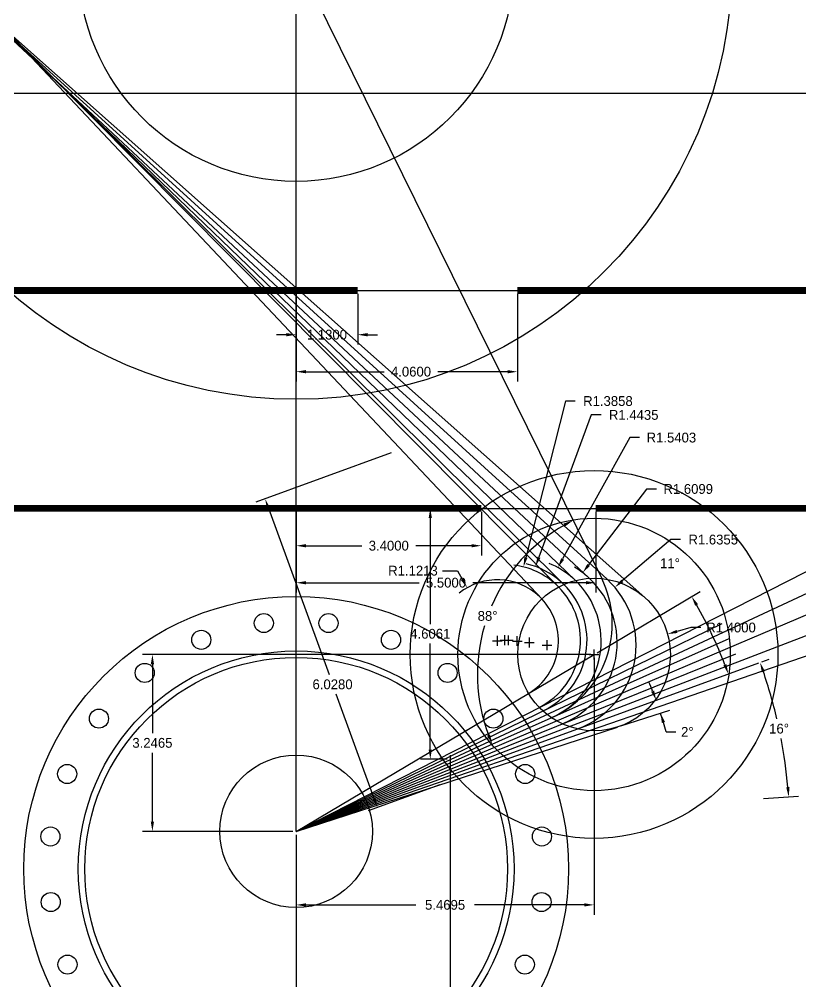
# Model space of a CAD drawing. Header units: inches. Extents: x -164 to 250, y -285 to 80.
# Drawn here: x -152.95 to -138.61, y -120.17 to -102.51 of the extents above; entities that cross this region are included whole.
import ezdxf

# ---------------------------------------------------------------- set-up
doc = ezdxf.new("R2010")
doc.units = ezdxf.units.IN
doc.header["$MEASUREMENT"] = 0
doc.layers.add('trajectories', color=3, linetype='Continuous')
doc.dimstyles.get("Standard").update_dxf_attribs({"dimtxt": 0.18, "dimasz": 0.18, "dimexe": 0.18, "dimexo": 0.0625, "dimgap": 0.09, "dimtad": 0, "dimtih": 1, "dimtoh": 1, "dimdec": 4, "dimzin": 0, "dimdsep": 46, "dimtxsty": 'Standard', "dimcen": 0.09, "dimadec": 0, "dimazin": 0, "dimtfac": 1, "dimtdec": 4, "dimtofl": 0, "dimtmove": 0, "dimatfit": 3, "dimfxl": 1, "dimtolj": 1, "dimtzin": 0, "dimarcsym": 0})

# ---------------------------------------------------------------- blocks, each defined once
blk = doc.blocks.new('*D198')
at = {"layer": 'Defpoints', "color": 0, "transparency": 16777216}
for p in [(-147.868, -111.482), (-144.468, -111.482), (-144.468, -112.168)]:
    blk.add_point(p, dxfattribs=at)
at = {"layer": 'trajectories', "color": 0, "lineweight": -2, "transparency": 16777216}
for p, q in [((-147.868, -111.545), (-147.868, -112.348)), ((-144.468, -111.545), (-144.468, -112.348)), ((-147.688, -112.168), (-146.663, -112.168)), ((-144.648, -112.168), (-145.673, -112.168))]:
    blk.add_line(p, q, dxfattribs=at)
at = {"layer": 'trajectories', "color": 0, "transparency": 16777216}
for points in [[(-147.688, -112.138), (-147.688, -112.198), (-147.868, -112.168)], [(-144.648, -112.138), (-144.648, -112.198), (-144.468, -112.168)]]:
    blk.add_solid(points, dxfattribs=at)
at = {"layer": 'trajectories', "color": 0, "transparency": 16777216, "insert": (-146.168, -112.168), "char_height": 0.18, "attachment_point": 5}
blk.add_mtext('\\A1;3.4000', dxfattribs=at)
blk = doc.blocks.new('*D199')
at = {"layer": 'Defpoints', "color": 0, "transparency": 16777216}
for p in [(-147.868, -111.482), (-142.368, -111.482), (-142.368, -112.847)]:
    blk.add_point(p, dxfattribs=at)
at = {"layer": 'trajectories', "color": 0, "lineweight": -2, "transparency": 16777216}
for p, q in [((-147.868, -111.545), (-147.868, -113.027)), ((-142.368, -111.545), (-142.368, -113.027)), ((-147.688, -112.847), (-145.613, -112.847)), ((-142.548, -112.847), (-144.623, -112.847))]:
    blk.add_line(p, q, dxfattribs=at)
at = {"layer": 'trajectories', "color": 0, "transparency": 16777216}
for points in [[(-147.688, -112.817), (-147.688, -112.877), (-147.868, -112.847)], [(-142.548, -112.817), (-142.548, -112.877), (-142.368, -112.847)]]:
    blk.add_solid(points, dxfattribs=at)
at = {"layer": 'trajectories', "color": 0, "transparency": 16777216, "insert": (-145.118, -112.847), "char_height": 0.18, "attachment_point": 5}
blk.add_mtext('\\A1;5.5000', dxfattribs=at)
blk = doc.blocks.new('*D200')
at = {"layer": 'Defpoints', "color": 0, "transparency": 16777216}
for p in [(-147.868, -107.482), (-146.738, -107.482), (-146.738, -108.295)]:
    blk.add_point(p, dxfattribs=at)
at = {"layer": 'trajectories', "color": 0, "lineweight": -2, "transparency": 16777216}
for p, q in [((-147.868, -107.545), (-147.868, -108.475)), ((-146.738, -107.545), (-146.738, -108.475)), ((-148.048, -108.295), (-148.228, -108.295)), ((-146.558, -108.295), (-146.378, -108.295))]:
    blk.add_line(p, q, dxfattribs=at)
at = {"layer": 'trajectories', "color": 0, "transparency": 16777216}
for points in [[(-148.048, -108.265), (-148.048, -108.325), (-147.868, -108.295)], [(-146.558, -108.265), (-146.558, -108.325), (-146.738, -108.295)]]:
    blk.add_solid(points, dxfattribs=at)
at = {"layer": 'trajectories', "color": 0, "transparency": 16777216, "insert": (-147.303, -108.295), "char_height": 0.18, "attachment_point": 5}
blk.add_mtext('\\A1;1.1300', dxfattribs=at)
blk = doc.blocks.new('*D201')
at = {"layer": 'Defpoints', "color": 0, "transparency": 16777216}
for p in [(-147.868, -107.482), (-143.808, -107.482), (-143.808, -108.974)]:
    blk.add_point(p, dxfattribs=at)
at = {"layer": 'trajectories', "color": 0, "lineweight": -2, "transparency": 16777216}
for p, q in [((-147.868, -107.545), (-147.868, -109.154)), ((-143.808, -107.545), (-143.808, -109.154)), ((-147.688, -108.974), (-146.255, -108.974)), ((-143.988, -108.974), (-145.265, -108.974))]:
    blk.add_line(p, q, dxfattribs=at)
at = {"layer": 'trajectories', "color": 0, "transparency": 16777216}
for points in [[(-147.688, -108.944), (-147.688, -109.004), (-147.868, -108.974)], [(-143.988, -108.944), (-143.988, -109.004), (-143.808, -108.974)]]:
    blk.add_solid(points, dxfattribs=at)
at = {"layer": 'trajectories', "color": 0, "transparency": 16777216, "insert": (-145.76, -108.974), "char_height": 0.18, "attachment_point": 5}
blk.add_mtext('\\A1;4.0600', dxfattribs=at)
blk = doc.blocks.new('*D202')
at = {"layer": 'Defpoints', "color": 0, "transparency": 16777216}
for p in [(-141.05, -113.789), (-142.399, -114.164)]:
    blk.add_point(p, dxfattribs=at)
at = {"layer": 'trajectories', "color": 0, "lineweight": -2, "transparency": 16777216}
for p, q in [((-140.62, -113.67), (-140.876, -113.741)), ((-140.44, -113.67), (-140.62, -113.67)), ((-142.399, -114.254), (-142.399, -114.074)), ((-142.489, -114.164), (-142.309, -114.164))]:
    blk.add_line(p, q, dxfattribs=at)
at = {"layer": 'trajectories', "color": 0, "transparency": 16777216}
blk.add_solid([(-140.884, -113.712), (-140.868, -113.77), (-141.05, -113.789)], dxfattribs=at)
at = {"layer": 'trajectories', "color": 0, "transparency": 16777216, "insert": (-139.885, -113.67), "char_height": 0.18, "attachment_point": 5}
blk.add_mtext('\\A1;R1.4000', dxfattribs=at)
blk = doc.blocks.new('*D203')
at = {"layer": 'Defpoints', "color": 0, "transparency": 16777216}
for p in [(-144.73, -112.939), (-144.175, -113.914)]:
    blk.add_point(p, dxfattribs=at)
at = {"layer": 'trajectories', "color": 0, "lineweight": -2, "transparency": 16777216}
for p, q in [((-145.184, -112.626), (-144.908, -112.626)), ((-144.908, -112.626), (-144.819, -112.783)), ((-144.265, -113.914), (-144.085, -113.914)), ((-144.175, -114.004), (-144.175, -113.824))]:
    blk.add_line(p, q, dxfattribs=at)
blk.add_arc((-144.175, -113.914), 1.121, 46.5025, 128.8376, dxfattribs=at)
at = {"layer": 'trajectories', "color": 0, "transparency": 16777216}
blk.add_solid([(-144.792, -112.768), (-144.845, -112.798), (-144.73, -112.939)], dxfattribs=at)
at = {"layer": 'trajectories', "color": 0, "transparency": 16777216, "insert": (-145.724, -112.626), "char_height": 0.18, "attachment_point": 5}
blk.add_mtext('\\A1;R1.1213', dxfattribs=at)
blk = doc.blocks.new('*D204')
at = {"layer": 'Defpoints', "color": 0, "transparency": 16777216}
for p in [(-142.018, -112.932), (-143.263, -113.993)]:
    blk.add_point(p, dxfattribs=at)
at = {"layer": 'trajectories', "color": 0, "lineweight": -2, "transparency": 16777216}
for p, q in [((-140.992, -112.056), (-141.881, -112.815)), ((-140.812, -112.056), (-140.992, -112.056)), ((-143.263, -114.083), (-143.263, -113.903)), ((-143.353, -113.993), (-143.173, -113.993))]:
    blk.add_line(p, q, dxfattribs=at)
at = {"layer": 'trajectories', "color": 0, "transparency": 16777216}
blk.add_solid([(-141.901, -112.792), (-141.862, -112.838), (-142.018, -112.932)], dxfattribs=at)
at = {"layer": 'trajectories', "color": 0, "transparency": 16777216, "insert": (-140.212, -112.056), "char_height": 0.18, "attachment_point": 5}
blk.add_mtext('\\A1;R1.6355', dxfattribs=at)
blk = doc.blocks.new('*D205')
at = {"layer": 'Defpoints', "color": 0, "transparency": 16777216}
for p in [(-142.609, -112.664), (-143.586, -113.943)]:
    blk.add_point(p, dxfattribs=at)
at = {"layer": 'trajectories', "color": 0, "lineweight": -2, "transparency": 16777216}
for p, q in [((-141.436, -111.127), (-142.5, -112.52)), ((-141.256, -111.127), (-141.436, -111.127)), ((-143.676, -113.943), (-143.496, -113.943)), ((-143.586, -114.033), (-143.586, -113.853))]:
    blk.add_line(p, q, dxfattribs=at)
blk.add_arc((-143.586, -113.943), 1.61, 49.202, 59.0524, dxfattribs=at)
at = {"layer": 'trajectories', "color": 0, "transparency": 16777216}
blk.add_solid([(-142.523, -112.502), (-142.476, -112.539), (-142.609, -112.664)], dxfattribs=at)
at = {"layer": 'trajectories', "color": 0, "transparency": 16777216, "insert": (-140.671, -111.127), "char_height": 0.18, "attachment_point": 5}
blk.add_mtext('\\A1;R1.6099', dxfattribs=at)
blk = doc.blocks.new('*D206')
at = {"layer": 'Defpoints', "color": 0, "transparency": 16777216}
for p in [(-143.064, -112.569), (-143.809, -113.917)]:
    blk.add_point(p, dxfattribs=at)
at = {"layer": 'trajectories', "color": 0, "lineweight": -2, "transparency": 16777216}
for p, q in [((-141.745, -110.184), (-142.976, -112.411)), ((-141.565, -110.184), (-141.745, -110.184)), ((-143.899, -113.917), (-143.719, -113.917)), ((-143.809, -114.007), (-143.809, -113.827))]:
    blk.add_line(p, q, dxfattribs=at)
blk.add_arc((-143.809, -113.917), 1.54, 48.4596, 67.755, dxfattribs=at)
at = {"layer": 'trajectories', "color": 0, "transparency": 16777216}
blk.add_solid([(-143.003, -112.397), (-142.95, -112.426), (-143.064, -112.569)], dxfattribs=at)
at = {"layer": 'trajectories', "color": 0, "transparency": 16777216, "insert": (-140.98, -110.184), "char_height": 0.18, "attachment_point": 5}
blk.add_mtext('\\A1;R1.5403', dxfattribs=at)
blk = doc.blocks.new('*D207')
at = {"layer": 'Defpoints', "color": 0, "transparency": 16777216}
for p in [(-143.474, -112.549), (-143.972, -113.904)]:
    blk.add_point(p, dxfattribs=at)
at = {"layer": 'trajectories', "color": 0, "lineweight": -2, "transparency": 16777216}
for p, q in [((-142.452, -109.768), (-143.412, -112.38)), ((-142.272, -109.768), (-142.452, -109.768)), ((-144.062, -113.904), (-143.882, -113.904)), ((-143.972, -113.994), (-143.972, -113.814))]:
    blk.add_line(p, q, dxfattribs=at)
blk.add_arc((-143.972, -113.904), 1.443, 47.7078, 76.9612, dxfattribs=at)
at = {"layer": 'trajectories', "color": 0, "transparency": 16777216}
blk.add_solid([(-143.44, -112.369), (-143.383, -112.39), (-143.474, -112.549)], dxfattribs=at)
at = {"layer": 'trajectories', "color": 0, "transparency": 16777216, "insert": (-141.672, -109.768), "char_height": 0.18, "attachment_point": 5}
blk.add_mtext('\\A1;R1.4435', dxfattribs=at)
blk = doc.blocks.new('*D208')
at = {"layer": 'Defpoints', "color": 0, "transparency": 16777216}
for p in [(-143.695, -112.558), (-144.035, -113.901)]:
    blk.add_point(p, dxfattribs=at)
at = {"layer": 'trajectories', "color": 0, "lineweight": -2, "transparency": 16777216}
for p, q in [((-142.925, -109.513), (-143.651, -112.383)), ((-142.745, -109.513), (-142.925, -109.513)), ((-144.125, -113.901), (-143.945, -113.901)), ((-144.035, -113.991), (-144.035, -113.811))]:
    blk.add_line(p, q, dxfattribs=at)
blk.add_arc((-144.035, -113.901), 1.386, 47.3834, 83.2526, dxfattribs=at)
at = {"layer": 'trajectories', "color": 0, "transparency": 16777216}
blk.add_solid([(-143.68, -112.376), (-143.622, -112.391), (-143.695, -112.558)], dxfattribs=at)
at = {"layer": 'trajectories', "color": 0, "transparency": 16777216, "insert": (-142.145, -109.513), "char_height": 0.18, "attachment_point": 5}
blk.add_mtext('\\A1;R1.3858', dxfattribs=at)
blk = doc.blocks.new('*D209')
at = {"layer": 'Defpoints', "color": 0, "transparency": 16777216}
for p in [(-139.377, -114.319), (-141.233, -115.083), (-141.967, -115.495), (-147.868, -117.41), (-147.868, -117.41)]:
    blk.add_point(p, dxfattribs=at)
at = {"layer": 'trajectories', "color": 0, "lineweight": -2, "transparency": 16777216}
for p, q in [((-141.907, -115.476), (-141.008, -115.184)), ((-141.077, -115.585), (-140.897, -115.585))]:
    blk.add_line(p, q, dxfattribs=at)
for start, end in [(21.4667, 22.9334), (15.0424, 17.976), (15.0427, 16.5093)]:
    blk.add_arc((-147.868, -117.41), 7.032, start, end, dxfattribs=at)
at = {"layer": 'trajectories', "color": 0, "transparency": 16777216}
for points in [[(-141.296, -114.826), (-141.352, -114.847), (-141.26, -115.005)], [(-141.155, -115.421), (-141.098, -115.403), (-141.18, -115.24)]]:
    blk.add_solid(points, dxfattribs=at)
at = {"layer": 'trajectories', "color": 0, "transparency": 16777216, "insert": (-140.687, -115.585), "char_height": 0.18, "attachment_point": 5}
blk.add_mtext('\\A1;2°', dxfattribs=at)
blk = doc.blocks.new('*D210')
at = {"layer": 'Defpoints', "color": 0, "transparency": 16777216}
for p in [(-139.377, -114.319), (-138.925, -115.94), (-139.349, -116.814), (-147.868, -117.41), (-147.868, -117.41)]:
    blk.add_point(p, dxfattribs=at)
at = {"layer": 'trajectories', "color": 0, "lineweight": -2, "transparency": 16777216}
for p, q in [((-139.318, -114.298), (-139.182, -114.249)), ((-139.287, -116.81), (-138.647, -116.765))]:
    blk.add_line(p, q, dxfattribs=at)
for start, end in [(13.1659, 18.8621), (5.1379, 10.8391)]:
    blk.add_arc((-147.868, -117.41), 9.063, start, end, dxfattribs=at)
at = {"layer": 'trajectories', "color": 0, "transparency": 16777216}
for points in [[(-139.32, -114.49), (-139.263, -114.47), (-139.352, -114.31)], [(-138.811, -116.596), (-138.871, -116.601), (-138.827, -116.778)]]:
    blk.add_solid(points, dxfattribs=at)
at = {"layer": 'trajectories', "color": 0, "transparency": 16777216, "insert": (-139.003, -115.526), "char_height": 0.18, "attachment_point": 5}
blk.add_mtext('\\A1;16°', dxfattribs=at)
blk = doc.blocks.new('*D197')
at = {"layer": 'Defpoints', "color": 0, "transparency": 16777216}
for p in [(-146.063, -110.445), (-148.438, -111.309), (-145.17, -116.535)]:
    blk.add_point(p, dxfattribs=at)
at = {"layer": 'trajectories', "color": 0, "lineweight": -2, "transparency": 16777216}
for p, q in [((-146.122, -110.466), (-148.607, -111.371)), ((-148.377, -111.478), (-147.265, -114.533)), ((-146.438, -116.805), (-147.134, -114.893)), ((-145.229, -116.556), (-146.546, -117.035))]:
    blk.add_line(p, q, dxfattribs=at)
at = {"layer": 'trajectories', "color": 0, "transparency": 16777216}
for points in [[(-148.349, -111.468), (-148.405, -111.489), (-148.438, -111.309)], [(-146.41, -116.794), (-146.466, -116.815), (-146.377, -116.974)]]:
    blk.add_solid(points, dxfattribs=at)
at = {"layer": 'trajectories', "color": 0, "transparency": 16777216, "insert": (-147.2, -114.713), "char_height": 0.18, "attachment_point": 5}
blk.add_mtext('\\A1;6.0280', dxfattribs=at)
blk = doc.blocks.new('*D211')
at = {"layer": 'Defpoints', "color": 0, "transparency": 16777216}
for p in [(-144.468, -111.482), (-145.406, -116.088), (-145.034, -116.088)]:
    blk.add_point(p, dxfattribs=at)
at = {"layer": 'trajectories', "color": 0, "lineweight": -2, "transparency": 16777216}
for p, q in [((-144.531, -111.482), (-145.586, -111.482)), ((-145.406, -111.662), (-145.406, -113.605)), ((-145.406, -115.908), (-145.406, -113.965)), ((-145.096, -116.088), (-145.586, -116.088))]:
    blk.add_line(p, q, dxfattribs=at)
at = {"layer": 'trajectories', "color": 0, "transparency": 16777216}
for points in [[(-145.436, -111.662), (-145.376, -111.662), (-145.406, -111.482)], [(-145.436, -115.908), (-145.376, -115.908), (-145.406, -116.088)]]:
    blk.add_solid(points, dxfattribs=at)
at = {"layer": 'trajectories', "color": 0, "transparency": 16777216, "insert": (-145.406, -113.785), "char_height": 0.18, "attachment_point": 5}
blk.add_mtext('\\A1;4.6061', dxfattribs=at)
blk = doc.blocks.new('*D212')
at = {"layer": 'Defpoints', "color": 0, "transparency": 16777216}
for p in [(-140.129, -114.035), (-142.399, -114.164), (-139.377, -114.319), (-147.868, -117.41), (-147.868, -117.41)]:
    blk.add_point(p, dxfattribs=at)
at = {"layer": 'trajectories', "color": 0, "lineweight": -2, "transparency": 16777216}
blk.add_line((-142.345, -114.132), (-140.453, -113.008), dxfattribs=at)
blk.add_arc((-147.868, -117.41), 8.444, 21.2215, 29.4701, dxfattribs=at)
at = {"layer": 'trajectories', "color": 0, "transparency": 16777216}
for points in [[(-140.543, -113.271), (-140.491, -113.241), (-140.607, -113.1)], [(-139.969, -114.343), (-140.025, -114.364), (-139.934, -114.522)]]:
    blk.add_solid(points, dxfattribs=at)
at = {"layer": 'trajectories', "color": 0, "transparency": 16777216, "insert": (-141.006, -112.49), "char_height": 0.18, "attachment_point": 5}
blk.add_mtext('\\A1;11°', dxfattribs=at)
blk = doc.blocks.new('*D213')
at = {"layer": 'Defpoints', "color": 0, "transparency": 16777216}
for p in [(-148.26, -100.6), (-143.988, -112.744), (-142.259, -112.77), (-139.918, -113.87), (-147.868, -117.41)]:
    blk.add_point(p, dxfattribs=at)
at = {"layer": 'trajectories', "color": 0, "lineweight": -2, "transparency": 16777216}
for start, end in [(119.5233, 156.5987), (163.5715, 200.7237)]:
    blk.add_arc((-141.393, -114.527), 3.148, start, end, dxfattribs=at)
at = {"layer": 'trajectories', "color": 0, "transparency": 16777216}
for points in [[(-142.959, -111.761), (-142.931, -111.814), (-142.785, -111.703)], [(-144.31, -115.63), (-144.365, -115.653), (-144.269, -115.808)]]:
    blk.add_solid(points, dxfattribs=at)
at = {"layer": 'trajectories', "color": 0, "transparency": 16777216, "insert": (-144.354, -113.457), "char_height": 0.18, "attachment_point": 5}
blk.add_mtext('\\A1;88°', dxfattribs=at)
blk = doc.blocks.new('*D215')
at = {"layer": 'Defpoints', "color": 0, "transparency": 16777216}
for p in [(-130.402, -110.132), (-142.368, -111.482), (-134.218, -111.482), (-142.399, -114.164), (-147.868, -117.41)]:
    blk.add_point(p, dxfattribs=at)
at = {"layer": 'trajectories', "color": 0, "lineweight": -2, "transparency": 16777216}
for p, q in [((-137.828, -111.45), (-131.191, -107.511)), ((-134.156, -111.482), (-130.102, -111.482))]:
    blk.add_line(p, q, dxfattribs=at)
for start, end in [(16.7579, 29.3345), (1.3571, 13.9432)]:
    blk.add_arc((-137.881, -111.482), 7.6, start, end, dxfattribs=at)
at = {"layer": 'trajectories', "color": 0, "transparency": 16777216}
for points in [[(-131.282, -107.774), (-131.23, -107.744), (-131.346, -107.603)], [(-130.254, -111.302), (-130.314, -111.303), (-130.282, -111.482)]]:
    blk.add_solid(points, dxfattribs=at)
at = {"layer": 'trajectories', "color": 0, "transparency": 16777216, "insert": (-130.552, -109.471), "char_height": 0.18, "attachment_point": 5}
blk.add_mtext('\\A1;31°', dxfattribs=at)
blk = doc.blocks.new('*D216')
at = {"layer": 'Defpoints', "color": 0, "transparency": 16777216}
for p in [(-128.394, -111.232), (-142.368, -111.482), (-134.218, -111.482), (-133.152, -112.343), (-147.868, -117.41)]:
    blk.add_point(p, dxfattribs=at)
at = {"layer": 'trajectories', "color": 0, "lineweight": -2, "transparency": 16777216}
for p, q in [((-130.594, -111.462), (-128.334, -110.684)), ((-134.156, -111.482), (-128.2, -111.482))]:
    blk.add_line(p, q, dxfattribs=at)
for start, end in [(23.5394, 28.0789), (350.9211, 355.4606)]:
    blk.add_arc((-130.653, -111.482), 2.273, start, end, dxfattribs=at)
at = {"layer": 'trajectories', "color": 0, "transparency": 16777216}
for points in [[(-128.541, -110.564), (-128.597, -110.585), (-128.504, -110.742)], [(-128.417, -111.661), (-128.357, -111.663), (-128.38, -111.482)]]:
    blk.add_solid(points, dxfattribs=at)
at = {"layer": 'trajectories', "color": 0, "transparency": 16777216, "insert": (-128.411, -111.107), "char_height": 0.18, "attachment_point": 5}
blk.add_mtext('\\A1;19°', dxfattribs=at)
blk = doc.blocks.new('*D217')
at = {"layer": 'Defpoints', "color": 0, "transparency": 16777216}
for p in [(-142.399, -114.164), (-147.868, -117.41), (-142.399, -118.76)]:
    blk.add_point(p, dxfattribs=at)
at = {"layer": 'trajectories', "color": 0, "lineweight": -2, "transparency": 16777216}
for p, q in [((-142.399, -114.226), (-142.399, -118.94)), ((-147.868, -117.472), (-147.868, -118.94)), ((-147.688, -118.76), (-145.674, -118.76)), ((-142.579, -118.76), (-144.594, -118.76))]:
    blk.add_line(p, q, dxfattribs=at)
at = {"layer": 'trajectories', "color": 0, "transparency": 16777216}
for points in [[(-147.688, -118.73), (-147.688, -118.79), (-147.868, -118.76)], [(-142.579, -118.73), (-142.579, -118.79), (-142.399, -118.76)]]:
    blk.add_solid(points, dxfattribs=at)
at = {"layer": 'trajectories', "color": 0, "transparency": 16777216, "insert": (-145.134, -118.76), "char_height": 0.18, "attachment_point": 5}
blk.add_mtext('\\A1;5.4695', dxfattribs=at)
blk = doc.blocks.new('*D218')
at = {"layer": 'Defpoints', "color": 0, "transparency": 16777216}
for p in [(-150.507, -114.164), (-142.399, -114.164), (-147.868, -117.41)]:
    blk.add_point(p, dxfattribs=at)
at = {"layer": 'trajectories', "color": 0, "lineweight": -2, "transparency": 16777216}
for p, q in [((-142.461, -114.164), (-150.687, -114.164)), ((-150.507, -114.344), (-150.507, -115.607)), ((-150.507, -117.23), (-150.507, -115.967)), ((-147.931, -117.41), (-150.687, -117.41))]:
    blk.add_line(p, q, dxfattribs=at)
at = {"layer": 'trajectories', "color": 0, "transparency": 16777216}
for points in [[(-150.537, -114.344), (-150.477, -114.344), (-150.507, -114.164)], [(-150.537, -117.23), (-150.477, -117.23), (-150.507, -117.41)]]:
    blk.add_solid(points, dxfattribs=at)
at = {"layer": 'trajectories', "color": 0, "transparency": 16777216, "insert": (-150.507, -115.787), "char_height": 0.18, "attachment_point": 5}
blk.add_mtext('\\A1;3.2465', dxfattribs=at)

msp = doc.modelspace()

# ---------------------------------------------------------------- linework, layer by layer
for p, q in [((-147.86829, -111.88004), (-147.86829, -101.34879)), ((-147.86829, -117.40999), (-147.86829, -101.72379)), ((-161.51829, -103.86339), (-134.21829, -103.86339)), ((-161.51829, -107.48219), (-134.21829, -107.48219)), ((-161.51829, -111.48219), (-134.21829, -111.48219)), ((-147.86829, -116.63004), (-147.86829, -111.88004)), ((-147.86829, -118.03624), (-147.86829, -133.59874))]:
    msp.add_line(p, q)
for centre, radius in [((-142.3988, -114.16353), 3.375), ((-142.3988, -114.16353), 2.5), ((-147.86829, -118.09879), 5), ((-148.46219, -113.58771), 0.175), ((-147.2744, -113.58771), 0.175), ((-149.6095, -113.89513), 0.175), ((-146.12708, -113.89513), 0.175), ((-147.86829, -118.09879), 4), ((-147.86829, -118.09879), 3.88), ((-150.6486, -114.50197), 0.175), ((-145.08798, -114.50197), 0.175), ((-151.4885, -115.34186), 0.175), ((-144.24809, -115.34186), 0.175), ((-147.86829, -117.40999), 1.4), ((-152.07195, -116.35758), 0.175), ((-143.66464, -116.35758), 0.175), ((-152.37937, -117.50489), 0.175), ((-143.35722, -117.50489), 0.175), ((-152.37338, -118.7082), 0.175), ((-143.3632, -118.7082), 0.175), ((-152.06596, -119.85551), 0.175), ((-143.67063, -119.85551), 0.175)]:
    msp.add_circle(centre, radius)
at = {"layer": 'trajectories'}
for p, q in [((-157.45384, -98.42144), (-143.05154, -112.92501)), ((-148.26021, -100.60028), (-142.25933, -112.77049)), ((-154.61814, -101.44523), (-142.48721, -112.76632)), ((-154.37397, -101.55004), (-142.9551, -112.8788)), ((-153.71773, -102.26389), (-142.16158, -112.78377)), ((-153.43293, -102.53002), (-142.74153, -112.80613)), ((-143.3591, -113.14479), (-153.23329, -102.66978)), ((-153.23329, -102.66978), (-141.46919, -113.11671)), ((-147.86829, -117.40999), (-134.00073, -110.34412)), ((-147.86829, -117.40999), (-133.76259, -110.83239)), ((-147.86829, -117.40999), (-133.54162, -111.32868)), ((-147.86829, -117.40999), (-133.33812, -111.83238)), ((-147.86829, -117.40999), (-147.86829, -112.16062)), ((-147.86829, -117.40999), (-133.15231, -112.34287)), ((-147.86829, -117.40999), (-140.04623, -113.59491)), ((-147.86829, -117.40999), (-139.91785, -113.87022)), ((-147.86829, -117.40999), (-139.79915, -114.14985)), ((-147.86829, -117.40999), (-142.3988, -114.16353)), ((-147.86829, -117.40999), (-139.37722, -114.31949)), ((-147.86829, -117.40999), (-143.6027, -114.87811)), ((-147.86829, -117.40999), (-141.96673, -115.49519)), ((-145.03381, -121.48219), (-145.03381, -116.00999))]:
    msp.add_line(p, q, dxfattribs=at)
at = {"layer": 'trajectories', "const_width": 0.125}
for points in [[(-161.51829, -107.48219), (-146.73829, -107.48219)], [(-134.21829, -107.48219), (-143.80829, -107.48219)], [(-161.51829, -111.48219), (-144.46829, -111.48219)], [(-134.21829, -111.48219), (-142.36829, -111.48219)]]:
    msp.add_lwpolyline(points, dxfattribs=at)
at = {"layer": 'trajectories'}
for centre, radius in [((-147.86829, -101.47999), 8), ((-147.86829, -101.47999), 4), ((-142.3988, -114.16353), 1.4)]:
    msp.add_circle(centre, radius, dxfattribs=at)
for centre, radius, start, end in [((-143.97173, -113.90351), 1.44346, 296, 45.22697), ((-143.94835, -113.60332), 1.88319, 294, 26.246966), ((-143.80887, -113.9166), 1.54025, 294, 46.134693), ((-143.58564, -113.94332), 1.60993, 292, 46.977733), ((-143.26254, -113.99319), 1.63548, 290, 47.687545), ((-144.03486, -113.90146), 1.38578, 297, 44.799286), ((-144.17501, -113.9139), 1.12127, 300.691595, 43.308795)]:
    msp.add_arc(centre, radius, start, end, dxfattribs=at)

# ---------------------------------------------------------------- dimensions: what is measured, and where the dimension line sits
for base, line1, line2, picture, middle in [((-143.98765, -112.74383), ((-147.86829, -117.40999), (-139.91785, -113.87022)), ((-148.26021, -100.60028), (-142.25933, -112.77049)), '*D213', (-144.35386, -113.45671)), ((-130.40236, -110.13238), ((-134.21829, -111.48219), (-142.36829, -111.48219)), ((-147.86829, -117.40999), (-142.3988, -114.16353)), '*D215', (-130.55249, -109.47093)), ((-128.39407, -111.2315), ((-147.86829, -117.40999), (-133.15231, -112.34287)), ((-134.21829, -111.48219), (-142.36829, -111.48219)), '*D216', (-128.41136, -111.10712)), ((-138.92496, -115.94012), ((-147.86829, -117.40999), (-139.34927, -116.81428)), ((-147.86829, -117.40999), (-139.37722, -114.31949)), '*D210', (-139.00303, -115.52562)), ((-141.23261, -115.08291), ((-147.86829, -117.40999), (-141.96673, -115.49519)), ((-147.86829, -117.40999), (-139.37722, -114.31949)), '*D209', (-140.68735, -115.58497))]:
    dim = msp.add_angular_dim_2l(base=base, line1=line1, line2=line2, dimstyle='Standard', dxfattribs=at)
    dim.commit()
    dim.dimension.update_dxf_attribs({"geometry": picture, "text_midpoint": middle})
for base, p1, p2, picture, middle in [((-146.73829, -108.29464), (-147.86829, -107.48219), (-146.73829, -107.48219), '*D200', (-147.30329, -108.29464)), ((-144.46829, -112.16806), (-147.86829, -111.48219), (-144.46829, -111.48219), '*D198', (-146.16829, -112.16806)), ((-142.36829, -112.84745), (-147.86829, -111.48219), (-142.36829, -111.48219), '*D199', (-145.11829, -112.84745)), ((-142.3988, -118.75991), (-147.86829, -117.40999), (-142.3988, -114.16353), '*D217', (-145.13355, -118.75991))]:
    dim = msp.add_linear_dim(base=base, p1=p1, p2=p2, dimstyle='Standard', dxfattribs=at)
    dim.commit()
    dim.dimension.update_dxf_attribs({"geometry": picture, "text_midpoint": middle})
dim = msp.add_linear_dim(base=(-143.80829, -108.97403), p1=(-147.86829, -107.48219), p2=(-143.80829, -107.48219), dimstyle='Standard', dxfattribs=at)
dim.commit()
dim.dimension.update_dxf_attribs({"geometry": '*D201', "text_midpoint": (-145.75979, -108.97403), "dimtype": 160})
for center, mpoint, picture, middle in [((-144.03486, -113.90146), (-143.69516, -112.55796), '*D208', (-142.14532, -109.51324)), ((-143.97173, -113.90351), (-143.47369, -112.54869), '*D207', (-141.67156, -109.76818)), ((-143.808869, -113.916603), (-143.063531, -112.568699), '*D206', (-140.97998, -110.184165)), ((-143.58564, -113.94332), (-142.60884, -112.66358), '*D205', (-140.67129, -111.12737)), ((-143.26254, -113.99319), (-142.01825, -112.9318), '*D204', (-140.21192, -112.05633)), ((-144.17501, -113.9139), (-144.72953, -112.93935), '*D203', (-145.72426, -112.62646)), ((-142.3988, -114.16353), (-141.04981, -113.78907), '*D202', (-139.88467, -113.66967))]:
    dim = msp.add_radius_dim(center=center, mpoint=mpoint, dimstyle='Standard', dxfattribs=at)
    dim.commit()
    dim.dimension.update_dxf_attribs({"geometry": picture, "text_midpoint": middle, "dimtype": 164})
dim = msp.add_linear_dim(base=(-148.43833, -111.30924), p1=(-145.17049, -116.53467), p2=(-146.0635, -110.44487), angle=110, dimstyle='Standard', dxfattribs=at)
dim.commit()
dim.dimension.update_dxf_attribs({"geometry": '*D197', "text_midpoint": (-147.19956, -114.71275), "dimtype": 160})
for base, p1, p2, picture, middle in [((-145.40617, -116.08825), (-144.46829, -111.48219), (-145.03381, -116.08825), '*D211', (-145.40617, -113.78522)), ((-150.50663, -114.16353), (-147.86829, -117.40999), (-142.3988, -114.16353), '*D218', (-150.50663, -115.78676))]:
    dim = msp.add_linear_dim(base=base, p1=p1, p2=p2, angle=90, dimstyle='Standard', dxfattribs=at)
    dim.commit()
    dim.dimension.update_dxf_attribs({"geometry": picture, "text_midpoint": middle})
dim = msp.add_angular_dim_2l(base=(-140.12881, -114.03451), line1=((-147.86829, -117.40999), (-139.37722, -114.31949)), line2=((-147.86829, -117.40999), (-142.3988, -114.16353)), dimstyle='Standard', dxfattribs=at)
dim.commit()
dim.dimension.update_dxf_attribs({"geometry": '*D212', "text_midpoint": (-141.00624, -112.49006), "dimtype": 162})

doc.saveas('drawing.dxf')
